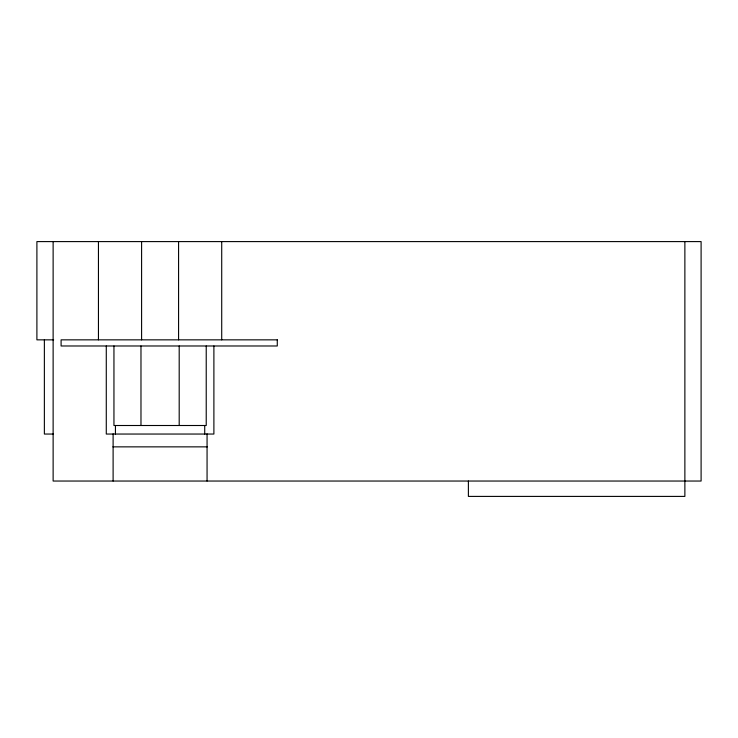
<?xml version="1.0" encoding="UTF-8"?>
<svg xmlns="http://www.w3.org/2000/svg" width="738" height="738" viewBox="0 0 738 738"><rect width="100%" height="100%" fill="white"/><g stroke="black" fill="none" stroke-linecap="round" stroke-linejoin="round"><path stroke-width="1.11" d="M53.634 339.849L36.9 339.849L36.9 241.594L701.1 241.594L701.1 481.038L53.127 481.038L53.127 241.594M53.293 434.045L44.372 434.045L44.372 339.849M112.896 446.859L207.286 446.859M684.873 241.594L684.873 496.406L468.39 496.406L468.39 481.038M221.714 241.594L221.714 339.849M213.891 345.984L213.891 434.045L106.281 434.045L106.281 345.984M207.064 433.843L207.064 481.038M206.225 345.984L206.225 425.503L113.947 425.503L113.947 345.984M204.721 425.503L204.721 434.045M179.196 345.984L179.196 425.503M178.578 241.594L178.578 339.849M141.595 241.594L141.595 339.849M140.976 345.984L140.976 425.503M115.442 425.503L115.442 434.045M113.108 433.843L113.108 481.038M98.449 241.594L98.449 339.849M277.276 339.849L61.097 339.849L61.097 345.984L277.276 345.984L277.276 339.849"/></g></svg>
